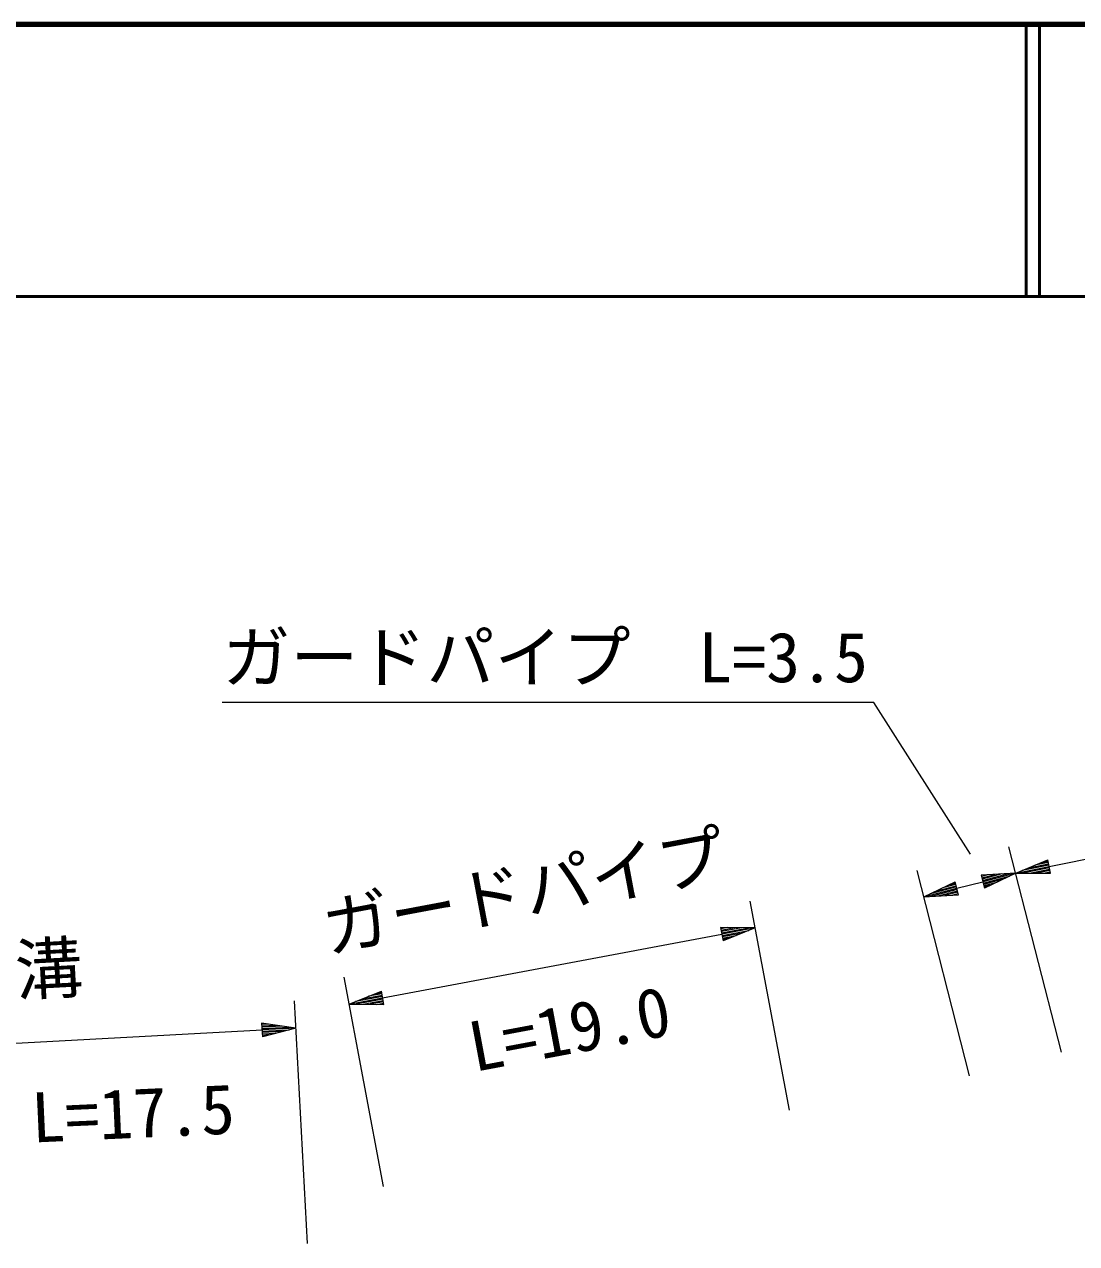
# Model space of a CAD drawing. Units: millimetres, scale not verified. Extents: x 40000 to 680000, y 20000 to 380000.
# Drawn here: x 471934 to 510606, y 335215 to 380000 of the extents above; entities that cross this region are included whole.
import ezdxf
from ezdxf.enums import TextEntityAlignment as Align

# ---------------------------------------------------------------- set-up
doc = ezdxf.new("R2010")
doc.units = ezdxf.units.MM
doc.header["$LTSCALE"] = 1000
for name, color, linetype, lineweight in [('M-STR-HTXT', 7, 'Continuous', 13), ('M-TTL', 2, 'Continuous', 140), ('M-TTL-LINE', 7, 'Continuous', 50)]:
    doc.layers.add(name, color=color, linetype=linetype, lineweight=lineweight)
doc.styles.add('ＭＳ ゴシック', font='')
doc.styles.get('ＭＳ ゴシック').set_extended_font_data('MS Gothic')

msp = doc.modelspace()

# ---------------------------------------------------------------- linework, layer by layer
at = {"layer": 'M-STR-HTXT'}
for p, q in [((509591, 349067), (556105, 358507)), ((503149, 355086), (479199, 355086)), ((506701, 349525), (503149, 355086)), ((510045, 342242), (508119, 349787)), ((506673, 341381), (504746, 348926)), ((508366, 348818), (509542, 349312)), ((508366, 348818), (509591, 349067)), ((509581, 349116), (508601, 348917)), ((509601, 349018), (508621, 348819)), ((508836, 349016), (509571, 349165)), ((508876, 348820), (509611, 348969)), ((509561, 349214), (509071, 349115)), ((509621, 348920), (509131, 348820)), ((509307, 349213), (509552, 349263)), ((509641, 348822), (509542, 349312)), ((504994, 347957), (506143, 348509)), ((505913, 348398), (506155, 348460)), ((506267, 348024), (506143, 348509)), ((506205, 348266), (507155, 348509)), ((508366, 348818), (507093, 348751)), ((507093, 348751), (507217, 348267)), ((507348, 348765), (507106, 348703)), ((507118, 348654), (507602, 348778)), ((507857, 348792), (507130, 348606)), ((507143, 348558), (508112, 348805)), ((508366, 348818), (507155, 348509)), ((507167, 348461), (508136, 348708)), ((507907, 348598), (507180, 348412)), ((507192, 348364), (507677, 348487)), ((508366, 348818), (507217, 348267)), ((508366, 348818), (509641, 348822)), ((509386, 348821), (509631, 348871)), ((504994, 347957), (506205, 348266)), ((504994, 347957), (506267, 348024)), ((506192, 348315), (505224, 348068)), ((506217, 348218), (505248, 347971)), ((505453, 348178), (506180, 348363)), ((505503, 347984), (506230, 348170)), ((506168, 348412), (505683, 348288)), ((506242, 348121), (505757, 347997)), ((506012, 348011), (506254, 348073)), ((507447, 348377), (507205, 348315)), ((500054, 340117), (498614, 347795)), ((498798, 346812), (497524, 346828)), ((497524, 346828), (497616, 346336)), ((497779, 346825), (497533, 346779)), ((497542, 346729), (498034, 346822)), ((498288, 346819), (497551, 346680)), ((497561, 346631), (498543, 346815)), ((498798, 346812), (497570, 346582)), ((497579, 346533), (498562, 346717)), ((498798, 346812), (497616, 346336)), ((485101, 344244), (497570, 346582)), ((498325, 346622), (497588, 346484)), ((497597, 346435), (498089, 346527)), ((497852, 346432), (497607, 346385)), ((485128, 337319), (483688, 344997)), ((483873, 344014), (485055, 344490)), ((484819, 344395), (485064, 344441)), ((485147, 343998), (485055, 344490)), ((482340, 335215), (481862, 344131)), ((483873, 344014), (485101, 344244)), ((483873, 344014), (485147, 343998)), ((485092, 344293), (484109, 344109)), ((485111, 344195), (484128, 344011)), ((484346, 344204), (485083, 344342)), ((484383, 344008), (485120, 344146)), ((485074, 344392), (484582, 344299)), ((485129, 344097), (484637, 344005)), ((484892, 344002), (485138, 344048)), ((459307, 341921), (480668, 343065)), ((481916, 343132), (480654, 343315)), ((480654, 343315), (480681, 342816)), ((480907, 343278), (480657, 343265)), ((480660, 343215), (481159, 343242)), ((481411, 343205), (480662, 343165)), ((480665, 343115), (481663, 343169)), ((481916, 343132), (480668, 343065)), ((480670, 343015), (481669, 343069)), ((481916, 343132), (480681, 342816)), ((481422, 343005), (480673, 342965)), ((480676, 342915), (481175, 342942)), ((480928, 342879), (480678, 342865))]:
    msp.add_line(p, q, dxfattribs=at)
at = {"layer": 'M-TTL'}
msp.add_line((680000, 380000), (40000, 380000), dxfattribs=at)
at = {"layer": 'M-TTL-LINE'}
for p, q in [((508747, 380000), (508747, 370000)), ((509247, 380000), (509247, 370000)), ((40000, 370000), (680000, 370000))]:
    msp.add_line(p, q, dxfattribs=at)

# ---------------------------------------------------------------- texts
at = {"layer": 'M-STR-HTXT', "style": 'ＭＳ ゴシック'}
msp.add_text('ガードパイプ  L=3.5', height=1833, dxfattribs=at).set_placement((491074, 355286), align=Align.BOTTOM_CENTER)
for s, rotation, p in [('ガードパイプ', 10.62, (490556, 346727)), ('U型側溝', 3.066, (469796, 343685)), ('L=19.0', 10.62, (492242, 341668)), ('L=17.5', 2.583, (475989, 338546))]:
    msp.add_text(s, height=1833, rotation=rotation, dxfattribs=at).set_placement(p, align=Align.BOTTOM_CENTER)

doc.saveas('drawing.dxf')
